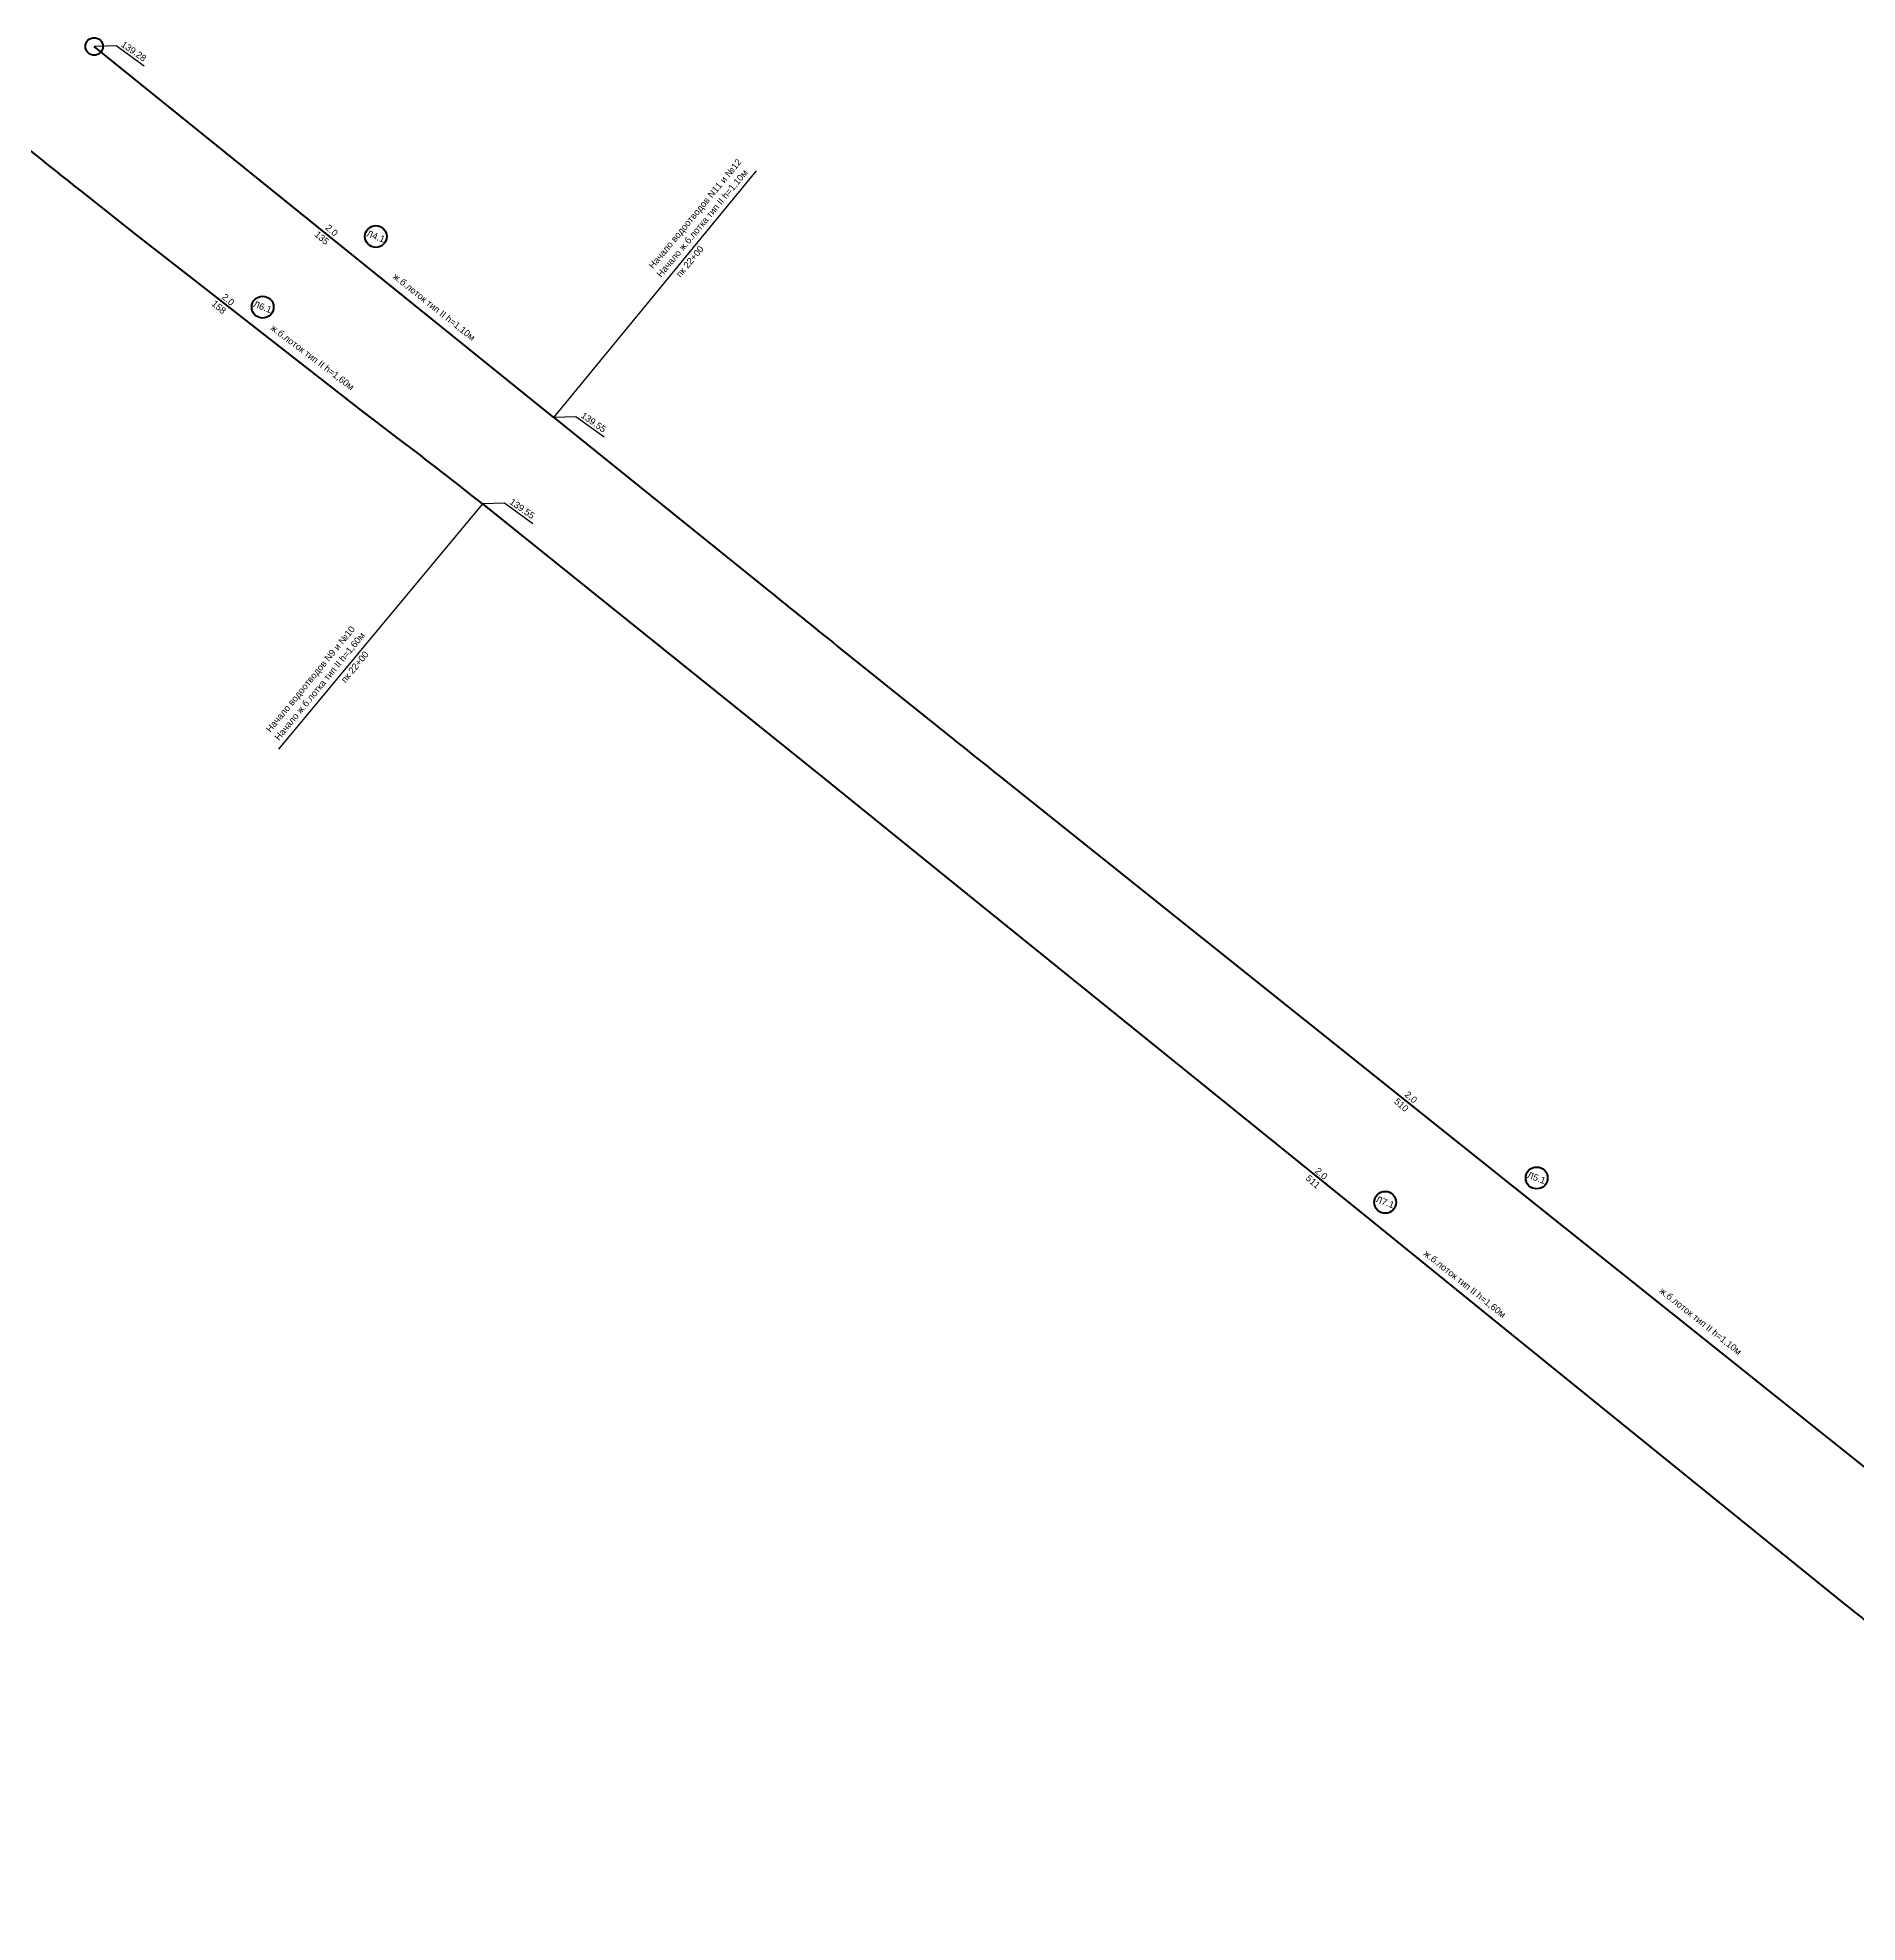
# Model space of a CAD drawing. Extents: x 10897 to 14358, y 7464 to 9324.
# Drawn here: x 11797.9 to 12213.8, y 8463.1 to 8894 of the extents above; entities that cross this region are included whole.
import ezdxf

# ---------------------------------------------------------------- set-up
doc = ezdxf.new("R2010")
doc.units = 0
doc.layers.add('ЛОТОК', color=1, linetype='Continuous', lineweight=40)
doc.styles.get("Standard").update_dxf_attribs({"font": 'arial.ttf'})
doc.linetypes.add('LOTOK', pattern='A,7e-05,[1,Лоток,S=1,R=0,X=0,Y=0],-7', length=7.00007)

msp = doc.modelspace()

# ---------------------------------------------------------------- linework, layer by layer
at = {"color": 3, "lineweight": 50}
msp.add_circle((11810.84, 8891.99), 2, dxfattribs=at)
at = {"color": 5, "lineweight": 50}
for centre in [(11875.24, 8848.53), (11849.35, 8832.4), (12140.55, 8633.31), (12105.94, 8627.74)]:
    msp.add_circle(centre, 2.5, dxfattribs=at)
at = {"layer": 'ЛОТОК', "color": 0, "lineweight": 30}
for p, q in [((11915.94, 8807.17), (11962.21, 8863.55)), ((11899.61, 8787.4), (11852.96, 8731.33))]:
    msp.add_line(p, q, dxfattribs=at)
for points in [[(11822.29, 8887.46), (11815.85, 8892.13), (11810.84, 8891.99)], [(11927.4, 8802.64), (11920.96, 8807.31), (11915.94, 8807.17)], [(11911.07, 8782.87), (11904.63, 8787.55), (11899.61, 8787.4)]]:
    msp.add_lwpolyline(points, dxfattribs=at)
at = {"layer": 'ЛОТОК', "linetype": 'LOTOK', "flags": 128}
msp.add_lwpolyline([(11915.94, 8807.17), (11810.84, 8891.99)], dxfattribs=at)
for points in [[(11899.61, 8787.4, 0.00584), (11880.63, 8802.16, 0.000481), (11872.66, 8808.22), (11833.33, 8838.91), (11820.62, 8848.83), (11815.41, 8852.97, -0.002705), (11791.58, 8871.94, -0.007022), (11775.12, 8885.56)], [(11915.94, 8807.17), (11965.05, 8767.53, 0.00025), (11980.62, 8754.98), (11991.35, 8746.34), (12002.1, 8737.73, 0.00025), (12017.71, 8725.24), (12110.73, 8650.89), (12255.71, 8535.02), (12287.1, 8510.07, -0.009492), (12313.03, 8487.54, -0.009492)], [(11899.61, 8787.4), (11977.63, 8724.71), (12013.6, 8695.61), (12102.01, 8624.08), (12133.11, 8598.92), (12210.8, 8536.06), (12212.5, 8534.68, -0.000313), (12220.27, 8528.39, -0.000938), (12228.01, 8522.08, -0.001563), (12235.72, 8515.74, -0.002358), (12243.35, 8509.31, -0.017275), (12294.44, 8463.14)]]:
    msp.add_lwpolyline(points, format="xyb", dxfattribs=at)

# ---------------------------------------------------------------- texts
at = {"layer": 'ЛОТОК', "color": 0, "lineweight": 30}
for s, rotation, p in [('139.28', 324.9902, (11816.85, 8892.12)), ('Начало водоотводов N11 и №12', 50.2941, (11938.6, 8841.03)), ('Начало ж.б.лотка тип II h=1,10м', 50.2941, (11940.44, 8839.08)), ('135', 319.0333, (11861.07, 8848.81)), ('2.0', 319.0333, (11863.55, 8850.34)), ('пк 22+00', 50.2941, (11944.85, 8839.08)), (' ж.б.лоток тип II h=1,10м', 321.3916, (11878.53, 8839.47)), ('158', 319.0333, (11837.54, 8832.97)), ('2.0', 319.0333, (11839.89, 8834.49)), (' ж.б.лоток тип II h=1,60м', 322.8799, (11850.53, 8827.7)), ('139.55', 324.9902, (11921.95, 8807.3)), ('139.55', 324.9902, (11905.62, 8787.54)), ('Начало водоотводов N9 и №10', 50.576, (11851.12, 8735.03)), ('Начало ж.б.лотка тип II h=1,60м', 50.576, (11853.07, 8733.21)), ('пк 22+00', 50.576, (11868.29, 8746.38)), ('510', 319.0333, (12107.83, 8650.58)), ('2.0', 319.0333, (12110.25, 8652.17)), ('2.0', 319.0333, (12089.76, 8634.69)), ('511', 319.0333, (12087.64, 8633.02)), (' ж.б.лоток тип II h=1,60м', 321.3916, (12114.12, 8616.11)), (' ж.б.лоток тип II h=1,10м', 321.3916, (12168, 8607.61))]:
    msp.add_text(s, height=1.5, rotation=rotation, dxfattribs=at).set_placement(p)
at = {"layer": 'ЛОТОК', "color": 5, "lineweight": 30}
for s, p in [('Л4.1', (11872.95, 8848.64)), ('Л6.1', (11847.06, 8832.5)), ('Л5.1', (12138.25, 8633.41)), ('Л7.1', (12103.65, 8627.84))]:
    msp.add_text(s, height=1.5, rotation=339.3292, dxfattribs=at).set_placement(p)

doc.saveas('drawing.dxf')
